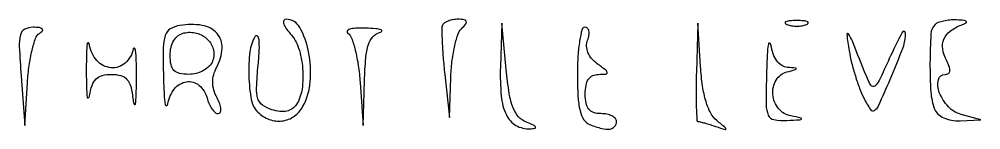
# Model space of a CAD drawing. Extents: x 24 to 1546, y 0 to 2379.
# Drawn here: x 1023.7 to 1146.5, y 1970 to 1984 of the extents above; entities that cross this region are included whole.
import ezdxf

# ---------------------------------------------------------------- set-up
doc = ezdxf.new("R2010")
doc.units = 0
doc.header["$MEASUREMENT"] = 0
doc.layers.get('0').update_dxf_attribs({"linetype": 'CONTINUOUS'})

msp = doc.modelspace()

# ---------------------------------------------------------------- linework, layer by layer
for points in [[(1058.345012, 1982.171259, -0.106344), (1059.40383, 1980.337647, -0.056887), (1059.921087, 1977.761212, -0.05687), (1059.844485, 1975.133082, -0.105899), (1059.109533, 1973.142988, -0.103362), (1058.59265, 1972.61076, -0.097529), (1057.895354, 1972.316284, -0.080759), (1057.026317, 1972.27804, -0.047571), (1056.007665, 1972.497567, -0.074596), (1054.801455, 1973.089555, -0.167844), (1054.206326, 1973.900589, -0.087557), (1054.032818, 1975.272655, -0.011729), (1054.244162, 1978.189244, 0.011656), (1054.383879, 1980.113468, 0.037429), (1054.350945, 1981.397075, 0.154287), (1054.153671, 1981.855177, 0.502892), (1053.876655, 1981.834665, 0.112592), (1053.177919, 1979.863919, 0.037526), (1053.050228, 1976.786539, 0.036332), (1053.370017, 1973.786091, 0.15282), (1054.2, 1972.2, 0.10819), (1055.661365, 1971.263608, 0.120833), (1057.320601, 1971.073945, 0.123406), (1058.853155, 1971.67235, 0.115908), (1059.964816, 1972.934259, 0.10329), (1060.891751, 1976.091725, 0.068113), (1060.678024, 1979.882579, 0.078021), (1059.558913, 1982.966932, 0.273264), (1057.809829, 1984, 0.27246), (1057.531368, 1983.836094, 0.200495), (1057.490799, 1983.472246, 0.082325), (1057.772717, 1982.88711, 0.030585)], [(1077.788393, 1983.25, 0.108546), (1077.68315, 1982.72505, 0.006515), (1077.734075, 1981.104688, 0.009522), (1077.85762, 1979.16147, 0.006874), (1078.06638, 1977), (1078.674007, 1971.5), (1078.837003, 1976.55, -0.021037), (1078.987531, 1978.571324, -0.024585), (1079.30462, 1980.469062, -0.024634), (1079.724842, 1982.023807, -0.118592), (1080.2, 1982.8, 0.027014), (1080.753454, 1983.416722, 0.263223), (1080.808129, 1983.75, 0.281901), (1080.551992, 1983.952545, 0.029895), (1079.759017, 1984, 0.042433), (1079.106787, 1983.944547, 0.048546), (1078.503241, 1983.779687, 0.054959), (1078.03127, 1983.537878, 0.144343)], [(1140.666667, 1983.333333, 0.184038), (1140.134476, 1982.146062, 0.012961), (1140.017911, 1978.44342, 0.017999), (1140.130402, 1974.749418, 0.075134), (1140.606989, 1972.581787, 0.118934), (1141.038382, 1971.955484, 0.075899), (1141.781901, 1971.469025, 0.065344), (1142.754516, 1971.170975, 0.051182), (1143.856989, 1971.09968), (1146.5, 1971.19936), (1144, 1971.890675, -0.137584), (1142.373131, 1972.873037, -0.094072), (1141.207851, 1974.705047, -0.152107), (1141.08491, 1976.29799, -0.349782), (1141.965633, 1977, 0.147246), (1142.380591, 1977.12491, 0.231226), (1142.565714, 1977.439745, 0.113663), (1142.483574, 1977.985924, 0.028951), (1142.104959, 1978.803882, -0.085786), (1141.637336, 1980.213828, -0.138448), (1141.795269, 1981.460071, -0.1304), (1142.596048, 1982.49072, -0.071922), (1144, 1983.271109, 0.02607), (1144.621419, 1983.545534, 0.49366), (1144.655342, 1983.72612, 0.191616), (1144.379026, 1983.863266, 0.011049), (1143.416667, 1983.921053, 0.030121), (1142.570228, 1983.902134, 0.032005), (1141.749479, 1983.780976, 0.033812), (1141.063149, 1983.584996, 0.110358)], [(1023.985896, 1976.751822), (1024.471792, 1970.5), (1024.796068, 1975.978172, -0.019324), (1025.007248, 1978.131303, -0.025463), (1025.374601, 1980.069357, -0.024518), (1025.828327, 1981.605131, -0.168611), (1026.310173, 1982.212859, 0.071747), (1026.687276, 1982.536722, 0.401272), (1026.67633, 1982.778453, 0.166948), (1026.322058, 1982.941572, 0.023025), (1025.5, 1982.986509, 0.122574), (1024.43335, 1982.730717, 0.216611), (1023.885398, 1982.031744, 0.072419), (1023.743438, 1980.520387, 0.006658)], [(1044.25, 1983.225009, 0.0952), (1043.017382, 1982.7747, 0.182017), (1042.371509, 1981.960493, 0.075791), (1042.119578, 1980.391687, 0.008043), (1042.149832, 1976.680449, 0.006788), (1042.233878, 1974.458874, 0.02807), (1042.378024, 1973.123319, 0.486627), (1042.546742, 1973.030847, 0.259618), (1042.716254, 1973.25, -0.129987), (1043.539332, 1975.14961, -0.190852), (1045.095096, 1976.053306, -0.215659), (1046.701123, 1975.598875, -0.154835), (1047.710251, 1974, 0.040443), (1047.978101, 1973.234579, 0.051816), (1048.349453, 1972.5875, 0.061565), (1048.762119, 1972.142319, 0.176888), (1049.151815, 1972, 0.292), (1049.4119, 1972.166048, 0.128234), (1049.487958, 1972.585654, 0.069989), (1049.346867, 1973.230163, 0.034047), (1049, 1974, -0.050148), (1048.581406, 1975.014923, -0.070391), (1048.43474, 1975.982592, -0.071562), (1048.562957, 1976.940866, -0.053928), (1048.96123, 1977.927558, 0.107618), (1049.640241, 1980.315964, 0.199971), (1048.994397, 1982.188305, 0.172962), (1047.098699, 1983.227297, 0.079987)], [(1065.689827, 1982.212859, -0.16693), (1066.174591, 1981.60554, -0.024229), (1066.640355, 1980.069357, -0.02522), (1067.024164, 1978.131297, -0.019177), (1067.254845, 1975.978172), (1067.630035, 1970.5), (1067.815018, 1976.176676, -0.012907), (1067.985, 1979.084616, -0.055399), (1068.320524, 1980.784402, -0.105491), (1068.885068, 1981.780127, -0.148376), (1069.75, 1982.310674, 0.172284), (1070.014149, 1982.490162, 0.512653), (1069.957813, 1982.663236, 0.057685), (1069.250716, 1982.801741, 0.012358), (1068, 1982.868686, 0.018938), (1066.728125, 1982.857097, 0.057469), (1065.875595, 1982.717944, 0.224333), (1065.607157, 1982.483469, 0.369547)], [(1085.168108, 1977.95, 0.029232), (1085.272626, 1974.24029, 0.090463), (1085.931293, 1971.832727, 0.151048), (1087.159895, 1970.506782, 0.14321), (1088.95, 1970.070285, 0.03533), (1089.562111, 1970.141576, 0.505915), (1089.643245, 1970.310621, 0.167428), (1089.391504, 1970.54503, 0.012087), (1088.5, 1970.915466, -0.11586), (1087.486622, 1971.609247, -0.093001), (1086.789072, 1972.736062, -0.053931), (1086.302006, 1974.559052, -0.013775), (1085.918108, 1977.595181), (1085.336215, 1983.5)], [(1095, 1977.106989, 0.012884), (1095.075142, 1974.19149, 0.046828), (1095.342855, 1972.359731, 0.082314), (1095.827277, 1971.223383, 0.160652), (1096.581787, 1970.606989, 0.028084), (1098.102233, 1970.119523, 0.092405), (1099.148919, 1970.046332, 0.183911), (1099.756333, 1970.361192, 0.184246), (1100, 1971, 0.191087), (1099.848523, 1971.381882, 0.088204), (1099.4125, 1971.70625, 0.068025), (1098.765418, 1971.926307, 0.048028), (1098, 1972, -0.07578), (1097.064742, 1972.142566, -0.149477), (1096.45, 1972.5625, -0.124434), (1096.106468, 1973.317234, -0.044917), (1096, 1974.5, -0.045822), (1096.101527, 1975.605506, -0.103261), (1096.419113, 1976.380425, -0.13558), (1096.952984, 1976.836093, -0.10969), (1097.69113, 1977, 0.018623), (1098.639878, 1977.03535, 0.427404), (1098.795422, 1977.224387, 0.200348), (1098.621833, 1977.53128, 0.007299), (1097.52865, 1978.355392, -0.059389), (1096.809277, 1979.025572, -0.07896), (1096.346923, 1979.788991, -0.088566), (1096.176868, 1980.585712, -0.100341), (1096.306135, 1981.355392, 0.05053), (1096.477404, 1981.985409, 0.091977), (1096.467315, 1982.516897, 0.141439), (1096.284409, 1982.865301, 0.204363), (1095.968615, 1983, 0.341605), (1095.588592, 1982.706064, 0.022799), (1095.284531, 1981.268928, 0.025282), (1095.069832, 1979.366106, 0.015452)], [(1110.184982, 1977.25, 0.006268), (1110.144113, 1974.853487, 0.010454), (1110.177188, 1972.835938, 0.004326), (1110.254482, 1971.155026, 0.39831), (1110.418213, 1971, -0.062086), (1110.674408, 1970.968065, -0.006713), (1111.251663, 1970.813606, -0.008158), (1111.936171, 1970.608452, -0.00649), (1112.668213, 1970.365467, 0.003455), (1113.852565, 1969.964351, 0.461319), (1113.967954, 1970.034275, 0.266616), (1113.903708, 1970.205177, 0.002345), (1112.790428, 1971.115467, -0.102794), (1112.02033, 1972.057723, -0.047264), (1111.42087, 1973.533373, -0.037088), (1110.985212, 1975.506874, -0.01965), (1110.72541, 1978), (1110.369965, 1983.5)], [(1121.75, 1983.337719, 0.057986), (1122.320008, 1983.181385, 0.037979), (1123, 1983.12966, 0.037979), (1123.679992, 1983.181385, 0.057986), (1124.25, 1983.337719, 0.174857), (1124.459382, 1983.525001, 0.447206), (1124.398438, 1983.693942, 0.078554), (1123.89144, 1983.810911, 0.017491), (1123, 1983.842105, 0.017491), (1122.10856, 1983.810911, 0.078554), (1121.601562, 1983.693942, 0.447206), (1121.540618, 1983.525001, 0.174857)], [(1048.429755, 1978.677541, -0.109015), (1048.005856, 1978.035561, -0.066434), (1047.272456, 1977.492506, -0.061696), (1046.356436, 1977.125085, -0.064646), (1045.393011, 1977, -0.050051), (1044.206671, 1977.119054, -0.149178), (1043.496532, 1977.503517, -0.147309), (1043.116797, 1978.22253, -0.048384), (1043, 1979.426676, -0.057768), (1043.119194, 1980.454899, -0.08084), (1043.472065, 1981.308141, -0.092639), (1044.030802, 1981.922246, -0.105417), (1044.75, 1982.258867, -0.121733), (1046.381924, 1982.23509, -0.129466), (1047.772406, 1981.449363, -0.140555), (1048.521974, 1980.139221, -0.152875)], [(1129.696615, 1980, 0.019858), (1130.013791, 1978.477274, 0.01401), (1130.485318, 1976.79375, 0.014168), (1131.027822, 1975.206996, 0.028718), (1131.559886, 1974, 0.026789), (1132.420858, 1972.517593, 0.422227), (1132.938422, 1972.416973, 0.135988), (1133.482778, 1973.071908, 0.004136), (1134.919013, 1976.332905, 0.01005), (1136.582471, 1980.420391, 0.100965), (1136.883748, 1982.228056, 0.76887), (1136.447473, 1982.327339, 0.014683), (1134.822689, 1979, -0.005488), (1133.525955, 1976.215764, -0.117785), (1132.958682, 1975.516175, -0.441482), (1132.476943, 1975.602106, -0.046241), (1131.893327, 1976.75, 0.001406), (1130.107044, 1981.212433, 0.05275), (1129.596418, 1982.172128, 0.787234), (1129.394647, 1982.09678, 0.011309)], [(1032.299664, 1977.5, 0.00597), (1032.3254, 1975.344733, 0.025907), (1032.422038, 1974.070312, 0.56408), (1032.565517, 1974.006903, 0.205159), (1032.716254, 1974.25, -0.042391), (1033.038852, 1975.596946, -0.118612), (1033.547723, 1976.416002, -0.134248), (1034.330295, 1976.855643, -0.061314), (1035.503064, 1977, -0.063824), (1036.724493, 1976.84345, -0.153536), (1037.488778, 1976.364664, -0.116804), (1037.965897, 1975.434412, -0.02948), (1038.276604, 1973.75, 0.072406), (1038.427949, 1973.198926, 0.75035), (1038.568458, 1973.217188, 0.031946), (1038.671205, 1974.352769, 0.005597), (1038.703781, 1976.5, 0.006339), (1038.684881, 1978.671679, 0.021851), (1038.593326, 1980.076562, 0.222932), (1038.448158, 1980.314691, 0.535046), (1038.294267, 1980.25, -0.164385), (1037.267378, 1978.440309, -0.207453), (1035.457636, 1977.841172, -0.190229), (1033.660626, 1978.743536, -0.145801), (1032.716254, 1980.75, 0.205159), (1032.565517, 1980.993097, 0.56408), (1032.422038, 1980.929688, 0.025907), (1032.3254, 1979.655267, 0.00597)], [(1119.149832, 1977.25, 0.005895), (1119.09963, 1973.128401, 0.100969), (1119.367987, 1971.810404, 0.254963), (1120.093673, 1971.236197, 0.054951), (1121.75, 1971.136182, 0.002047), (1123.401331, 1971.224735, 0.200802), (1123.607621, 1971.325405, 0.574721), (1123.568679, 1971.441828, 0.00362), (1122.25, 1971.705733, -0.176644), (1120.682371, 1972.64533, -0.149137), (1119.952073, 1974.44722, -0.158055), (1120.369223, 1976.273642, -0.196763), (1121.75, 1977.310674, 0.002793), (1122.841574, 1977.602457, 0.306236), (1122.935572, 1977.711889, 0.423827), (1122.859379, 1977.804884, 0.003459), (1121.816422, 1977.883999, -0.128063), (1121.097752, 1978.12498, -0.090276), (1120.476185, 1978.713786, -0.073073), (1120.001588, 1979.6111, -0.047605), (1119.716254, 1980.75, 0.275918), (1119.546754, 1980.955881, 0.468927), (1119.378024, 1980.85625, 0.027406), (1119.233945, 1979.497515, 0.006719)]]:
    msp.add_lwpolyline(points, format="xyb", close=True)

doc.saveas('drawing.dxf')
